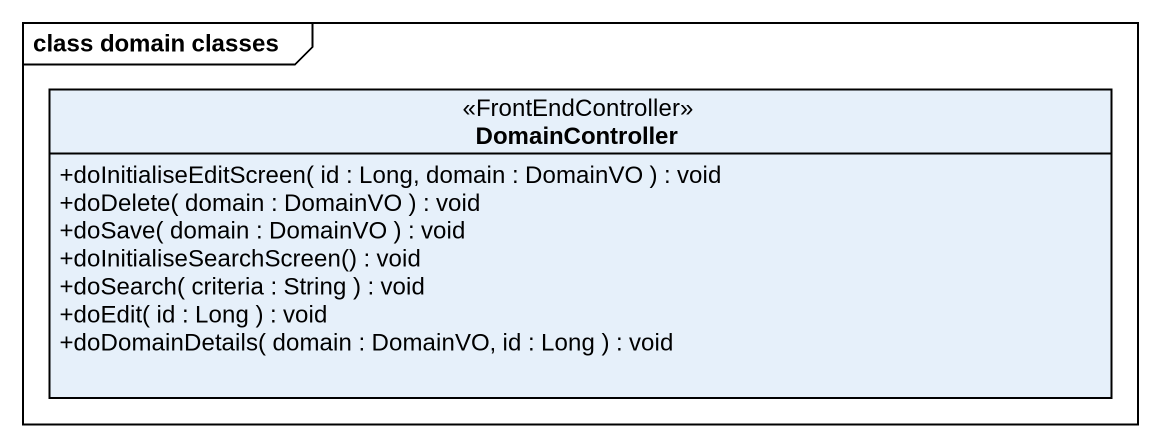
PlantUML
@startuml
mainframe class domain classes
hide circle
hide empty members
skinparam classAttributeIconSize 0
class DomainController <<FrontEndController>> {
  +doInitialiseEditScreen( id : Long, domain : DomainVO ) : void
  +doDelete( domain : DomainVO ) : void
  +doSave( domain : DomainVO ) : void
  +doInitialiseSearchScreen() : void
  +doSearch( criteria : String ) : void
  +doEdit( id : Long ) : void
  +doDomainDetails( domain : DomainVO, id : Long ) : void
}
@enduml
